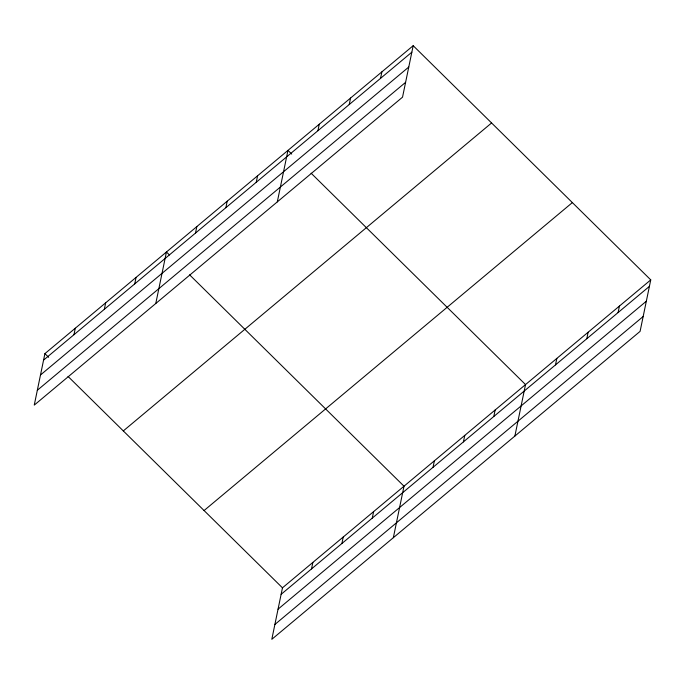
<?xml version="1.0" encoding="UTF-8"?>
<svg xmlns="http://www.w3.org/2000/svg" width="685" height="685" viewBox="0 0 685 685"><rect width="100%" height="100%" fill="white"/><g stroke="black" fill="none" stroke-linecap="round" stroke-linejoin="round"><path stroke-width="1.03" d="M413.192 45.681L44.91 353.631L34.25 405.118L402.532 97.176L413.192 45.681L650.75 279.882L640.09 331.369L271.808 639.319L282.468 587.824L650.75 279.882M73.954 334.717L75.299 328.226M104.334 309.312L105.678 302.821M134.714 283.907L136.058 277.416M155.778 303.498L166.446 252.003L169.435 254.948M195.482 233.097L196.826 226.598M225.862 207.692L227.214 201.193M256.25 182.287L257.594 175.788M277.314 201.878L287.974 150.383L291.707 154.065M317.934 130.707L319.278 124.208M349.239 104.531L350.583 98.032M380.543 78.355L381.887 71.856M311.512 568.918L312.857 562.419M341.892 543.513L343.236 537.014M372.272 518.108L373.625 511.609M393.344 537.699L404.004 486.204L189.591 274.822M433.04 467.29L434.384 460.799M463.428 441.885L464.772 435.395M493.808 416.48L495.152 409.99M514.872 436.071L525.532 384.585L311.118 173.202M555.492 364.899L556.837 358.409M586.797 338.724L588.141 332.234M618.101 312.548L619.446 306.058M43.566 360.122L411.848 52.18M40.492 374.978L408.774 67.027M37.324 390.27L405.606 82.328M123.309 430.916L491.582 122.966M204.079 510.539L572.352 202.597M281.124 594.323L649.406 286.373M278.05 609.171L646.332 301.22M274.882 624.472L643.164 316.521M44.91 353.631L48.644 357.313M68.055 376.45L282.468 587.824"/></g></svg>
